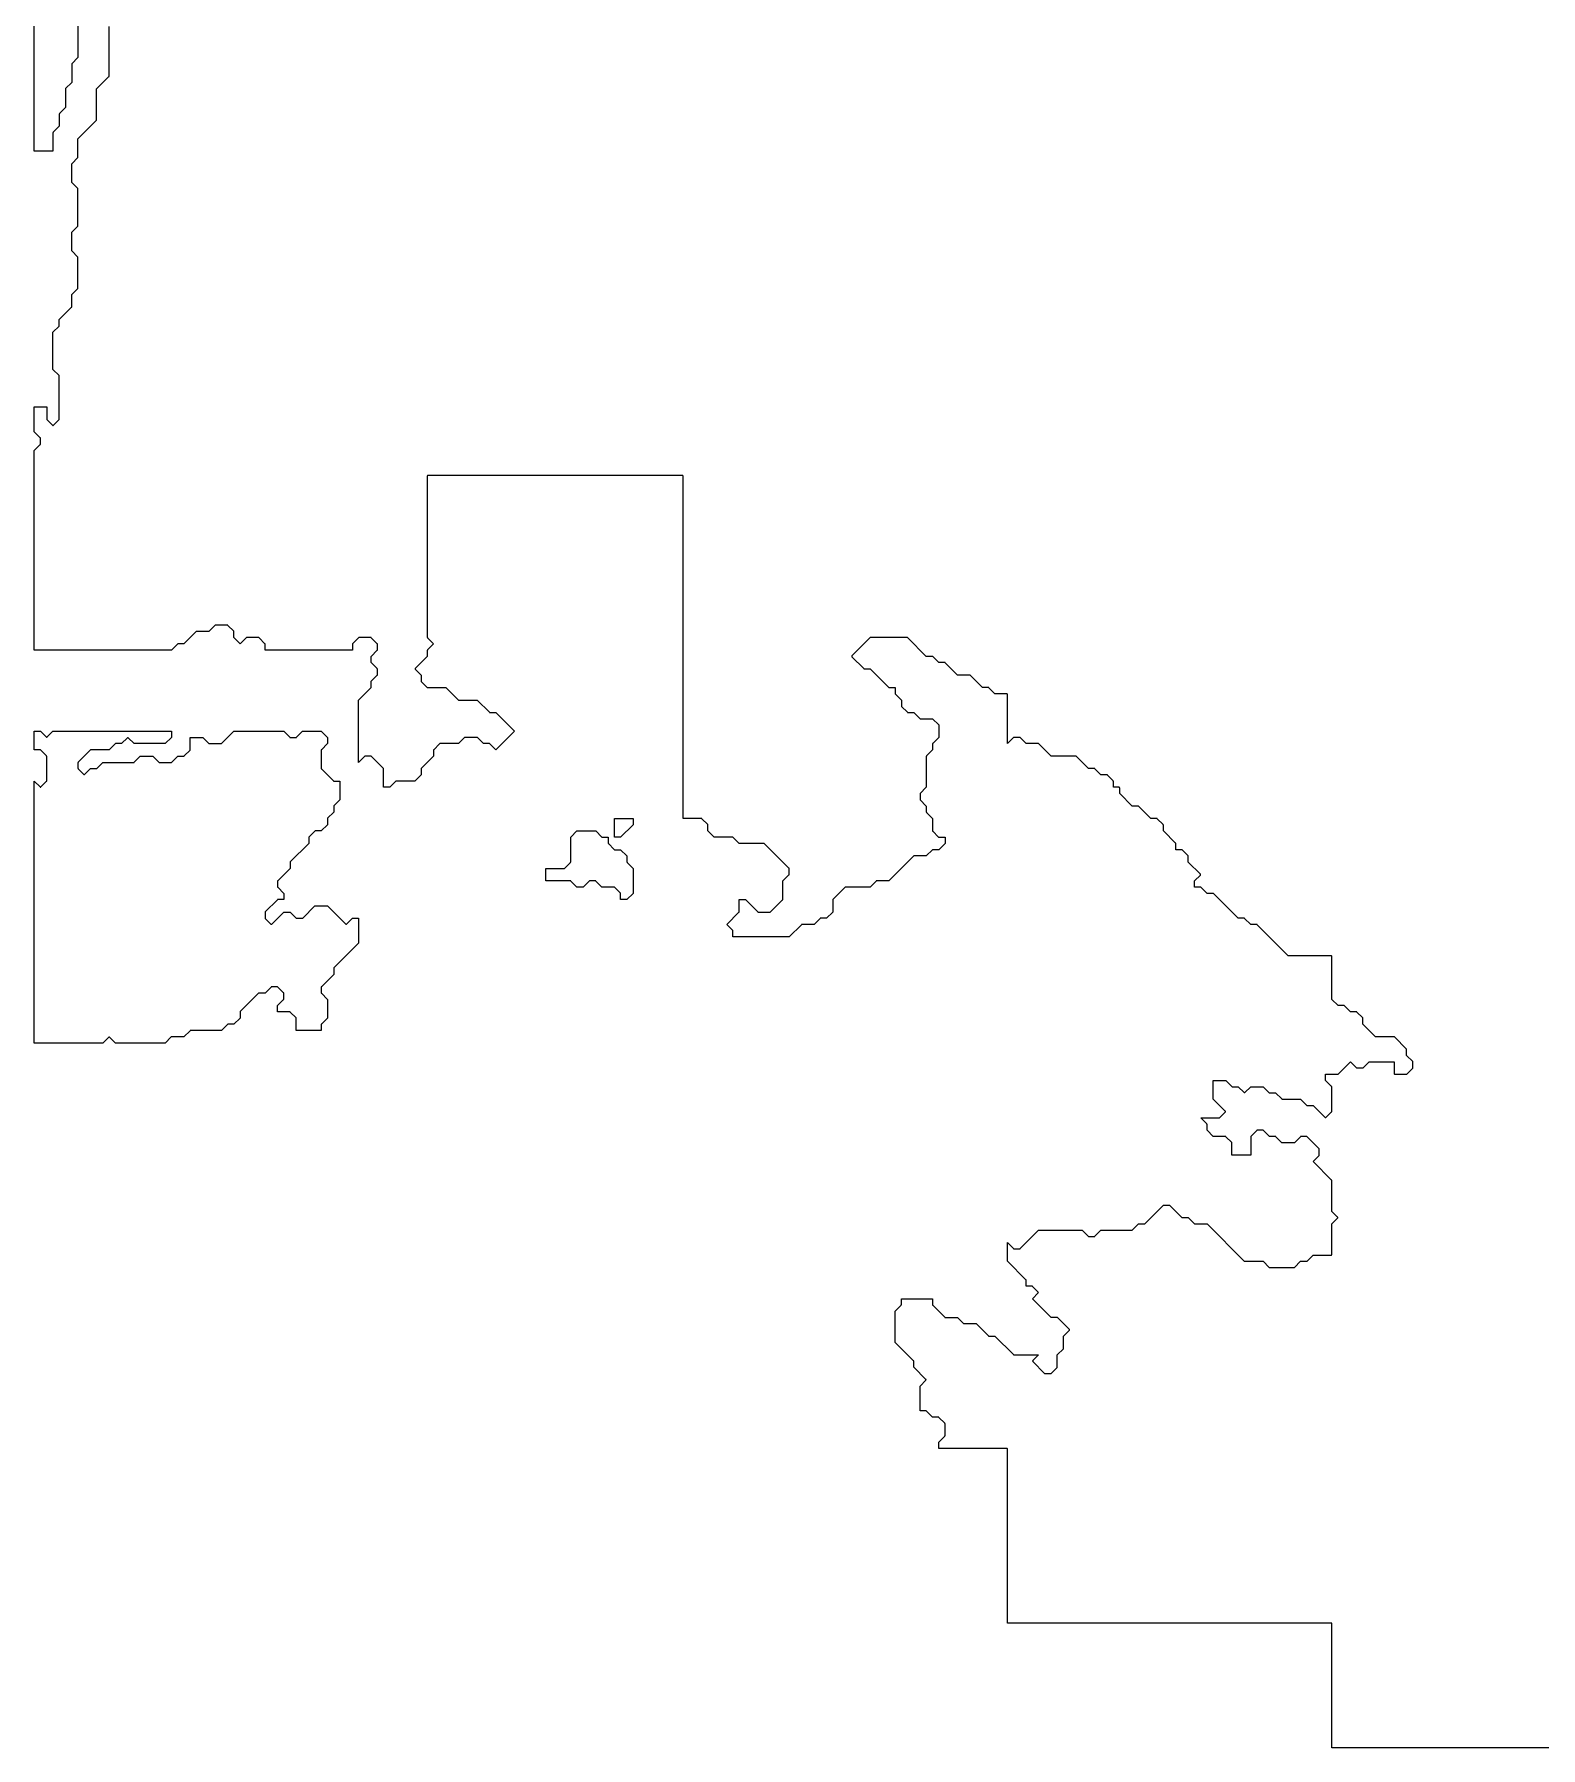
# Model space of a CAD drawing. Header units: metres. Extents: x 0 to 799, y 1 to 1100.
# Drawn here: x 0 to 241.5, y 1 to 275.8 of the extents above; entities that cross this region are included whole.
import ezdxf

# ---------------------------------------------------------------- set-up
doc = ezdxf.new("R2010")
doc.units = ezdxf.units.M
doc.layers.add('forest', color=7, linetype='Continuous')

msp = doc.modelspace()

# ---------------------------------------------------------------- linework, layer by layer
at = {"layer": 'forest', "color": 191}
for points in [[(7, 277.96), (7, 272), (7, 272), (7, 272), (6.03, 271.03), (6.02, 271.02), (6.02, 271.01), (6.01, 271.01), (6.01, 271), (6, 270.99), (6, 270.98), (6, 270.97), (6, 270.96), (6, 268), (6, 268), (6, 268), (5.03, 267.03), (5.02, 267.02), (5.02, 267.01), (5.01, 267.01), (5.01, 267), (5, 266.99), (5, 266.98), (5, 266.97), (5, 266.96), (5, 264), (5, 264), (5, 264), (4.03, 263.03), (4.02, 263.02), (4.02, 263.01), (4.01, 263.01), (4.01, 263), (4, 262.99), (4, 262.98), (4, 262.97), (4, 262.96), (4, 261), (4, 261), (4, 261), (3.03, 260.03), (3.02, 260.02), (3.02, 260.01), (3.01, 260.01), (3.01, 260), (3, 259.99), (3, 259.98), (3, 259.97), (3, 259.96), (3, 257), (3, 257), (3, 257), (0, 257), (0, 257), (0, 257), (0, 370)], [(0, 208), (0, 209), (0, 209), (0, 209), (0.97, 209.97), (0.98, 209.98), (0.98, 209.99), (0.99, 209.99), (0.99, 210), (1, 210.01), (1, 210.02), (1, 210.03), (1, 210.04), (1, 210.96), (1, 210.97), (1, 210.98), (1, 210.99), (0.99, 211), (0.99, 211.01), (0.98, 211.01), (0.98, 211.02), (0.97, 211.03), (0, 212), (0, 212), (0, 212), (0, 216), (0, 216), (0, 216), (2, 216), (2, 216), (2, 216), (2, 214.04), (2, 214.03), (2, 214.02), (2, 214.01), (2.01, 214), (2.01, 213.99), (2.02, 213.99), (2.02, 213.98), (2.03, 213.97), (2.93, 213.07), (2.94, 213.06), (2.94, 213.06), (2.95, 213.05), (2.96, 213.05), (2.97, 213.05), (2.98, 213.04), (2.99, 213.04), (3, 213.04), (3.01, 213.04), (3.02, 213.04), (3.03, 213.05), (3.04, 213.05), (3.05, 213.05), (3.06, 213.06), (3.06, 213.06), (3.07, 213.07), (3.97, 213.97), (3.98, 213.98), (3.98, 213.99), (3.99, 213.99), (3.99, 214), (4, 214.01), (4, 214.02), (4, 214.03), (4, 214.04), (4, 220.96), (4, 220.97), (4, 220.98), (4, 220.99), (3.99, 221), (3.99, 221.01), (3.98, 221.01), (3.98, 221.02), (3.97, 221.03), (3, 222), (3, 222), (3, 222), (3, 228), (3, 228), (3, 228), (3.97, 228.97), (3.98, 228.98), (3.98, 228.99), (3.99, 228.99), (3.99, 229), (4, 229.01), (4, 229.02), (4, 229.03), (4, 229.04), (4, 230), (4, 230), (4, 230), (5.97, 231.97), (5.98, 231.98), (5.98, 231.99), (5.99, 231.99), (5.99, 232), (6, 232.01), (6, 232.02), (6, 232.03), (6, 232.04), (6, 234), (6, 234), (6, 234), (6.97, 234.97), (6.98, 234.98), (6.98, 234.99), (6.99, 234.99), (6.99, 235), (7, 235.01), (7, 235.02), (7, 235.03), (7, 235.04), (7, 239.96), (7, 239.97), (7, 239.98), (7, 239.99), (6.99, 240), (6.99, 240.01), (6.98, 240.01), (6.98, 240.02), (6.97, 240.03), (6, 241), (6, 241), (6, 241), (6, 244), (6, 244), (6, 244), (6.97, 244.97), (6.98, 244.98), (6.98, 244.99), (6.99, 244.99), (6.99, 245), (7, 245.01), (7, 245.02), (7, 245.03), (7, 245.04), (7, 250.96), (7, 250.97), (7, 250.98), (7, 250.99), (6.99, 251), (6.99, 251.01), (6.98, 251.01), (6.98, 251.02), (6.97, 251.03), (6, 252), (6, 252), (6, 252), (6, 255), (6, 255), (6, 255), (6.97, 255.97), (6.98, 255.98), (6.98, 255.99), (6.99, 255.99), (6.99, 256), (7, 256.01), (7, 256.02), (7, 256.03), (7, 256.04), (7, 259), (7, 259), (7, 259), (9.97, 261.97), (9.98, 261.98), (9.98, 261.99), (9.99, 261.99), (9.99, 262), (10, 262.01), (10, 262.02), (10, 262.03), (10, 262.04), (10, 267), (10, 267), (10, 267), (11.97, 268.97), (11.98, 268.98), (11.98, 268.99), (11.99, 268.99), (11.99, 269), (12, 269.01), (12, 269.02), (12, 269.03), (12, 269.04), (12, 277)], [(271, 1), (208, 1), (208, 1), (208, 1), (208, 20.9), (208, 20.91), (208, 20.92), (208, 20.93), (207.99, 20.94), (207.99, 20.95), (207.98, 20.96), (207.98, 20.96), (207.97, 20.97), (207.96, 20.98), (207.96, 20.98), (207.95, 20.99), (207.94, 20.99), (207.93, 21), (207.92, 21), (207.91, 21), (207.9, 21), (156, 21), (156, 21), (156, 21), (156, 48.9), (156, 48.91), (156, 48.92), (156, 48.93), (155.99, 48.94), (155.99, 48.95), (155.98, 48.96), (155.98, 48.96), (155.97, 48.97), (155.96, 48.98), (155.96, 48.98), (155.95, 48.99), (155.94, 48.99), (155.93, 49), (155.92, 49), (155.91, 49), (155.9, 49), (145, 49), (145, 49), (145, 49), (145, 50), (145, 50), (145, 50), (145.97, 50.97), (145.98, 50.98), (145.98, 50.99), (145.99, 50.99), (145.99, 51), (146, 51.01), (146, 51.02), (146, 51.03), (146, 51.04), (146, 52.96), (146, 52.97), (146, 52.98), (146, 52.99), (145.99, 53), (145.99, 53.01), (145.98, 53.01), (145.98, 53.02), (145.97, 53.03), (145.03, 53.97), (145.02, 53.98), (145.01, 53.98), (145.01, 53.99), (145, 53.99), (144.99, 54), (144.98, 54), (144.97, 54), (144.96, 54), (144, 54), (144, 54), (144, 54), (143.03, 54.97), (143.02, 54.98), (143.01, 54.98), (143.01, 54.99), (143, 54.99), (142.99, 55), (142.98, 55), (142.97, 55), (142.96, 55), (142, 55), (142, 55), (142, 55), (142, 59), (142, 59), (142, 59), (142.93, 59.93), (142.94, 59.94), (142.94, 59.94), (142.95, 59.95), (142.95, 59.96), (142.95, 59.97), (142.96, 59.98), (142.96, 59.99), (142.96, 60), (142.96, 60.01), (142.96, 60.02), (142.95, 60.03), (142.95, 60.04), (142.95, 60.05), (142.94, 60.06), (142.94, 60.06), (142.93, 60.07), (141, 62), (141, 62), (141, 62), (141, 62.96), (141, 62.97), (141, 62.98), (141, 62.99), (140.99, 63), (140.99, 63.01), (140.98, 63.01), (140.98, 63.02), (140.97, 63.03), (138, 66), (138, 66), (138, 66), (138, 71), (138, 71), (138, 71), (138.97, 71.97), (138.98, 71.98), (138.98, 71.99), (138.99, 71.99), (138.99, 72), (139, 72.01), (139, 72.02), (139, 72.03), (139, 72.04), (139, 73), (139, 73), (139, 73), (144, 73), (144, 73), (144, 73), (144, 72.04), (144, 72.03), (144, 72.02), (144, 72.01), (144.01, 72), (144.01, 71.99), (144.02, 71.99), (144.02, 71.98), (144.03, 71.97), (145.97, 70.03), (145.98, 70.02), (145.99, 70.02), (145.99, 70.01), (146, 70.01), (146.01, 70), (146.02, 70), (146.03, 70), (146.04, 70), (148, 70), (148, 70), (148, 70), (148.97, 69.03), (148.98, 69.02), (148.99, 69.02), (148.99, 69.01), (149, 69.01), (149.01, 69), (149.02, 69), (149.03, 69), (149.04, 69), (151, 69), (151, 69), (151, 69), (152.97, 67.03), (152.98, 67.02), (152.99, 67.02), (152.99, 67.01), (153, 67.01), (153.01, 67), (153.02, 67), (153.03, 67), (153.04, 67), (154, 67), (154, 67), (154, 67), (156.97, 64.03), (156.98, 64.02), (156.99, 64.02), (156.99, 64.01), (157, 64.01), (157.01, 64), (157.02, 64), (157.03, 64), (157.04, 64), (161, 64), (161, 64), (161, 64), (160.07, 63.07), (160.06, 63.06), (160.06, 63.06), (160.05, 63.05), (160.05, 63.04), (160.05, 63.03), (160.04, 63.02), (160.04, 63.01), (160.04, 63), (160.04, 62.99), (160.04, 62.98), (160.05, 62.97), (160.05, 62.96), (160.05, 62.95), (160.06, 62.94), (160.06, 62.94), (160.07, 62.93), (161.97, 61.03), (161.98, 61.02), (161.99, 61.02), (161.99, 61.01), (162, 61.01), (162.01, 61), (162.02, 61), (162.03, 61), (162.04, 61), (162.96, 61), (162.97, 61), (162.98, 61), (162.99, 61), (163, 61.01), (163.01, 61.01), (163.01, 61.02), (163.02, 61.02), (163.03, 61.03), (163.97, 61.97), (163.98, 61.98), (163.98, 61.99), (163.99, 61.99), (163.99, 62), (164, 62.01), (164, 62.02), (164, 62.03), (164, 62.04), (164, 64), (164, 64), (164, 64), (164.97, 64.97), (164.98, 64.98), (164.98, 64.99), (164.99, 64.99), (164.99, 65), (165, 65.01), (165, 65.02), (165, 65.03), (165, 65.04), (165, 67), (165, 67), (165, 67), (165.93, 67.93), (165.94, 67.94), (165.94, 67.94), (165.95, 67.95), (165.95, 67.96), (165.95, 67.97), (165.96, 67.98), (165.96, 67.99), (165.96, 68), (165.96, 68.01), (165.96, 68.02), (165.95, 68.03), (165.95, 68.04), (165.95, 68.05), (165.94, 68.06), (165.94, 68.06), (165.93, 68.07), (164.03, 69.97), (164.02, 69.98), (164.01, 69.98), (164.01, 69.99), (164, 69.99), (163.99, 70), (163.98, 70), (163.97, 70), (163.96, 70), (163, 70), (163, 70), (163, 70), (160, 73), (160, 73), (160, 73), (160.93, 73.93), (160.94, 73.94), (160.94, 73.94), (160.95, 73.95), (160.95, 73.96), (160.95, 73.97), (160.96, 73.98), (160.96, 73.99), (160.96, 74), (160.96, 74.01), (160.96, 74.02), (160.95, 74.03), (160.95, 74.04), (160.95, 74.05), (160.94, 74.06), (160.94, 74.06), (160.93, 74.07), (160.03, 74.97), (160.02, 74.98), (160.01, 74.98), (160.01, 74.99), (160, 74.99), (159.99, 75), (159.98, 75), (159.97, 75), (159.96, 75), (159, 75), (159, 75), (159, 75), (159, 75.96), (159, 75.97), (159, 75.98), (159, 75.99), (158.99, 76), (158.99, 76.01), (158.98, 76.01), (158.98, 76.02), (158.97, 76.03), (156, 79), (156, 79), (156, 79), (156, 82), (156, 82), (156, 82), (156.97, 81.03), (156.98, 81.02), (156.99, 81.02), (156.99, 81.01), (157, 81.01), (157.01, 81), (157.02, 81), (157.03, 81), (157.04, 81), (157.96, 81), (157.97, 81), (157.98, 81), (157.99, 81), (158, 81.01), (158.01, 81.01), (158.01, 81.02), (158.02, 81.02), (158.03, 81.03), (161, 84), (161, 84), (161, 84), (168, 84), (168, 84), (168, 84), (168.97, 83.03), (168.98, 83.02), (168.99, 83.02), (168.99, 83.01), (169, 83.01), (169.01, 83), (169.02, 83), (169.03, 83), (169.04, 83), (169.96, 83), (169.97, 83), (169.98, 83), (169.99, 83), (170, 83.01), (170.01, 83.01), (170.01, 83.02), (170.02, 83.02), (170.03, 83.03), (171, 84), (171, 84), (171, 84), (175.96, 84), (175.97, 84), (175.98, 84), (175.99, 84), (176, 84.01), (176.01, 84.01), (176.01, 84.02), (176.02, 84.02), (176.03, 84.03), (177, 85), (177, 85), (177, 85), (177.96, 85), (177.97, 85), (177.98, 85), (177.99, 85), (178, 85.01), (178.01, 85.01), (178.01, 85.02), (178.02, 85.02), (178.03, 85.03), (181, 88), (181, 88), (181, 88), (182, 88), (182, 88), (182, 88), (183.97, 86.03), (183.98, 86.02), (183.99, 86.02), (183.99, 86.01), (184, 86.01), (184.01, 86), (184.02, 86), (184.03, 86), (184.04, 86), (185, 86), (185, 86), (185, 86), (185.97, 85.03), (185.98, 85.02), (185.99, 85.02), (185.99, 85.01), (186, 85.01), (186.01, 85), (186.02, 85), (186.03, 85), (186.04, 85), (188, 85), (188, 85), (188, 85), (193.97, 79.03), (193.98, 79.02), (193.99, 79.02), (193.99, 79.01), (194, 79.01), (194.01, 79), (194.02, 79), (194.03, 79), (194.04, 79), (197, 79), (197, 79), (197, 79), (197.97, 78.03), (197.98, 78.02), (197.99, 78.02), (197.99, 78.01), (198, 78.01), (198.01, 78), (198.02, 78), (198.03, 78), (198.04, 78), (201.96, 78), (201.97, 78), (201.98, 78), (201.99, 78), (202, 78.01), (202.01, 78.01), (202.01, 78.02), (202.02, 78.02), (202.03, 78.03), (203, 79), (203, 79), (203, 79), (203.96, 79), (203.97, 79), (203.98, 79), (203.99, 79), (204, 79.01), (204.01, 79.01), (204.01, 79.02), (204.02, 79.02), (204.03, 79.03), (205, 80), (205, 80), (205, 80), (207.9, 80), (207.91, 80), (207.92, 80), (207.93, 80), (207.94, 80.01), (207.95, 80.01), (207.96, 80.02), (207.96, 80.02), (207.97, 80.03), (207.98, 80.04), (207.98, 80.04), (207.99, 80.05), (207.99, 80.06), (208, 80.07), (208, 80.08), (208, 80.09), (208, 80.1), (208, 85), (208, 85), (208, 85), (208.93, 85.93), (208.94, 85.94), (208.94, 85.94), (208.95, 85.95), (208.95, 85.96), (208.95, 85.97), (208.96, 85.98), (208.96, 85.99), (208.96, 86), (208.96, 86.01), (208.96, 86.02), (208.95, 86.03), (208.95, 86.04), (208.95, 86.05), (208.94, 86.06), (208.94, 86.06), (208.93, 86.07), (208, 87), (208, 87), (208, 87), (208, 91.96), (208, 91.97), (208, 91.98), (208, 91.99), (207.99, 92), (207.99, 92.01), (207.98, 92.01), (207.98, 92.02), (207.97, 92.03), (205, 95), (205, 95), (205, 95), (205.97, 95.97), (205.98, 95.98), (205.98, 95.99), (205.99, 95.99), (205.99, 96), (206, 96.01), (206, 96.02), (206, 96.03), (206, 96.04), (206, 96.96), (206, 96.97), (206, 96.98), (206, 96.99), (205.99, 97), (205.99, 97.01), (205.98, 97.01), (205.98, 97.02), (205.97, 97.03), (204.03, 98.97), (204.02, 98.98), (204.01, 98.98), (204.01, 98.99), (204, 98.99), (203.99, 99), (203.98, 99), (203.97, 99), (203.96, 99), (203.04, 99), (203.03, 99), (203.02, 99), (203.01, 99), (203, 98.99), (202.99, 98.99), (202.99, 98.98), (202.98, 98.98), (202.97, 98.97), (202, 98), (202, 98), (202, 98), (200, 98), (200, 98), (200, 98), (199.03, 98.97), (199.02, 98.98), (199.01, 98.98), (199.01, 98.99), (199, 98.99), (198.99, 99), (198.98, 99), (198.97, 99), (198.96, 99), (198, 99), (198, 99), (198, 99), (197.03, 99.97), (197.02, 99.98), (197.01, 99.98), (197.01, 99.99), (197, 99.99), (196.99, 100), (196.98, 100), (196.97, 100), (196.96, 100), (196.04, 100), (196.03, 100), (196.02, 100), (196.01, 100), (196, 99.99), (195.99, 99.99), (195.99, 99.98), (195.98, 99.98), (195.97, 99.97), (195.03, 99.03), (195.02, 99.02), (195.02, 99.01), (195.01, 99.01), (195.01, 99), (195, 98.99), (195, 98.98), (195, 98.97), (195, 98.96), (195, 96), (195, 96), (195, 96), (192, 96), (192, 96), (192, 96), (192, 97.96), (192, 97.97), (192, 97.98), (192, 97.99), (191.99, 98), (191.99, 98.01), (191.98, 98.01), (191.98, 98.02), (191.97, 98.03), (191.03, 98.97), (191.02, 98.98), (191.01, 98.98), (191.01, 98.99), (191, 98.99), (190.99, 99), (190.98, 99), (190.97, 99), (190.96, 99), (189, 99), (189, 99), (189, 99), (188, 100), (188, 100), (188, 100), (188, 100.96), (188, 100.97), (188, 100.98), (188, 100.99), (187.99, 101), (187.99, 101.01), (187.98, 101.01), (187.98, 101.02), (187.97, 101.03), (187, 102), (187, 102), (187, 102), (189.96, 102), (189.97, 102), (189.98, 102), (189.99, 102), (190, 102.01), (190.01, 102.01), (190.01, 102.02), (190.02, 102.02), (190.03, 102.03), (190.93, 102.93), (190.94, 102.94), (190.94, 102.94), (190.95, 102.95), (190.95, 102.96), (190.95, 102.97), (190.96, 102.98), (190.96, 102.99), (190.96, 103), (190.96, 103.01), (190.96, 103.02), (190.95, 103.03), (190.95, 103.04), (190.95, 103.05), (190.94, 103.06), (190.94, 103.06), (190.93, 103.07), (189, 105), (189, 105), (189, 105), (189, 108), (189, 108), (189, 108), (191, 108), (191, 108), (191, 108), (191.97, 107.03), (191.98, 107.02), (191.99, 107.02), (191.99, 107.01), (192, 107.01), (192.01, 107), (192.02, 107), (192.03, 107), (192.04, 107), (193, 107), (193, 107), (193, 107), (193.93, 106.07), (193.94, 106.06), (193.94, 106.06), (193.95, 106.05), (193.96, 106.05), (193.97, 106.05), (193.98, 106.04), (193.99, 106.04), (194, 106.04), (194.01, 106.04), (194.02, 106.04), (194.03, 106.05), (194.04, 106.05), (194.05, 106.05), (194.06, 106.06), (194.06, 106.06), (194.07, 106.07), (195, 107), (195, 107), (195, 107), (197, 107), (197, 107), (197, 107), (197.97, 106.03), (197.98, 106.02), (197.99, 106.02), (197.99, 106.01), (198, 106.01), (198.01, 106), (198.02, 106), (198.03, 106), (198.04, 106), (199, 106), (199, 106), (199, 106), (199.97, 105.03), (199.98, 105.02), (199.99, 105.02), (199.99, 105.01), (200, 105.01), (200.01, 105), (200.02, 105), (200.03, 105), (200.04, 105), (203, 105), (203, 105), (203, 105), (203.97, 104.03), (203.98, 104.02), (203.99, 104.02), (203.99, 104.01), (204, 104.01), (204.01, 104), (204.02, 104), (204.03, 104), (204.04, 104), (205, 104), (205, 104), (205, 104), (206.93, 102.07), (206.94, 102.06), (206.94, 102.06), (206.95, 102.05), (206.96, 102.05), (206.97, 102.05), (206.98, 102.04), (206.99, 102.04), (207, 102.04), (207.01, 102.04), (207.02, 102.04), (207.03, 102.05), (207.04, 102.05), (207.05, 102.05), (207.06, 102.06), (207.06, 102.06), (207.07, 102.07), (207.97, 102.97), (207.98, 102.98), (207.98, 102.99), (207.99, 102.99), (207.99, 103), (208, 103.01), (208, 103.02), (208, 103.03), (208, 103.04), (208, 106.96), (208, 106.97), (208, 106.98), (208, 106.99), (207.99, 107), (207.99, 107.01), (207.98, 107.01), (207.98, 107.02), (207.97, 107.03), (207, 108), (207, 108), (207, 108), (207, 109), (207, 109), (207, 109), (208.96, 109), (208.97, 109), (208.98, 109), (208.99, 109), (209, 109.01), (209.01, 109.01), (209.01, 109.02), (209.02, 109.02), (209.03, 109.03), (211, 111), (211, 111), (211, 111), (211.97, 110.03), (211.98, 110.02), (211.99, 110.02), (211.99, 110.01), (212, 110.01), (212.01, 110), (212.02, 110), (212.03, 110), (212.04, 110), (212.96, 110), (212.97, 110), (212.98, 110), (212.99, 110), (213, 110.01), (213.01, 110.01), (213.01, 110.02), (213.02, 110.02), (213.03, 110.03), (214, 111), (214, 111), (214, 111), (218, 111), (218, 111), (218, 111), (218, 109.1), (218, 109.09), (218, 109.08), (218, 109.07), (218.01, 109.06), (218.01, 109.05), (218.02, 109.04), (218.02, 109.04), (218.03, 109.03), (218.04, 109.02), (218.04, 109.02), (218.05, 109.01), (218.06, 109.01), (218.07, 109), (218.08, 109), (218.09, 109), (218.1, 109), (219.96, 109), (219.97, 109), (219.98, 109), (219.99, 109), (220, 109.01), (220.01, 109.01), (220.01, 109.02), (220.02, 109.02), (220.03, 109.03), (220.97, 109.97), (220.98, 109.98), (220.98, 109.99), (220.99, 109.99), (220.99, 110), (221, 110.01), (221, 110.02), (221, 110.03), (221, 110.04), (221, 110.96), (221, 110.97), (221, 110.98), (221, 110.99), (220.99, 111), (220.99, 111.01), (220.98, 111.01), (220.98, 111.02), (220.97, 111.03), (220, 112), (220, 112), (220, 112), (220, 112.96), (220, 112.97), (220, 112.98), (220, 112.99), (219.99, 113), (219.99, 113.01), (219.98, 113.01), (219.98, 113.02), (219.97, 113.03), (218.03, 114.97), (218.02, 114.98), (218.01, 114.98), (218.01, 114.99), (218, 114.99), (217.99, 115), (217.98, 115), (217.97, 115), (217.96, 115), (215, 115), (215, 115), (215, 115), (213, 117), (213, 117), (213, 117), (213, 117.96), (213, 117.97), (213, 117.98), (213, 117.99), (212.99, 118), (212.99, 118.01), (212.98, 118.01), (212.98, 118.02), (212.97, 118.03), (212.03, 118.97), (212.02, 118.98), (212.01, 118.98), (212.01, 118.99), (212, 118.99), (211.99, 119), (211.98, 119), (211.97, 119), (211.96, 119), (211, 119), (211, 119), (211, 119), (210.03, 119.97), (210.02, 119.98), (210.01, 119.98), (210.01, 119.99), (210, 119.99), (209.99, 120), (209.98, 120), (209.97, 120), (209.96, 120), (209, 120), (209, 120), (209, 120), (208, 121), (208, 121), (208, 121), (208, 127.9), (208, 127.91), (208, 127.92), (208, 127.93), (207.99, 127.94), (207.99, 127.95), (207.98, 127.96), (207.98, 127.96), (207.97, 127.97), (207.96, 127.98), (207.96, 127.98), (207.95, 127.99), (207.94, 127.99), (207.93, 128), (207.92, 128), (207.91, 128), (207.9, 128), (201, 128), (201, 128), (201, 128), (196.03, 132.97), (196.02, 132.98), (196.01, 132.98), (196.01, 132.99), (196, 132.99), (195.99, 133), (195.98, 133), (195.97, 133), (195.96, 133), (195, 133), (195, 133), (195, 133), (194.03, 133.97), (194.02, 133.98), (194.01, 133.98), (194.01, 133.99), (194, 133.99), (193.99, 134), (193.98, 134), (193.97, 134), (193.96, 134), (193, 134), (193, 134), (193, 134), (189.03, 137.97), (189.02, 137.98), (189.01, 137.98), (189.01, 137.99), (189, 137.99), (188.99, 138), (188.98, 138), (188.97, 138), (188.96, 138), (188, 138), (188, 138), (188, 138), (187.03, 138.97), (187.02, 138.98), (187.01, 138.98), (187.01, 138.99), (187, 138.99), (186.99, 139), (186.98, 139), (186.97, 139), (186.96, 139), (186, 139), (186, 139), (186, 139), (186, 140), (186, 140), (186, 140), (186.93, 140.93), (186.94, 140.94), (186.94, 140.94), (186.95, 140.95), (186.95, 140.96), (186.95, 140.97), (186.96, 140.98), (186.96, 140.99), (186.96, 141), (186.96, 141.01), (186.96, 141.02), (186.95, 141.03), (186.95, 141.04), (186.95, 141.05), (186.94, 141.06), (186.94, 141.06), (186.93, 141.07), (185, 143), (185, 143), (185, 143), (185, 143.96), (185, 143.97), (185, 143.98), (185, 143.99), (184.99, 144), (184.99, 144.01), (184.98, 144.01), (184.98, 144.02), (184.97, 144.03), (184.03, 144.97), (184.02, 144.98), (184.01, 144.98), (184.01, 144.99), (184, 144.99), (183.99, 145), (183.98, 145), (183.97, 145), (183.96, 145), (183, 145), (183, 145), (183, 145), (183, 145.96), (183, 145.97), (183, 145.98), (183, 145.99), (182.99, 146), (182.99, 146.01), (182.98, 146.01), (182.98, 146.02), (182.97, 146.03), (181, 148), (181, 148), (181, 148), (181, 148.96), (181, 148.97), (181, 148.98), (181, 148.99), (180.99, 149), (180.99, 149.01), (180.98, 149.01), (180.98, 149.02), (180.97, 149.03), (180.03, 149.97), (180.02, 149.98), (180.01, 149.98), (180.01, 149.99), (180, 149.99), (179.99, 150), (179.98, 150), (179.97, 150), (179.96, 150), (179, 150), (179, 150), (179, 150), (177.03, 151.97), (177.02, 151.98), (177.01, 151.98), (177.01, 151.99), (177, 151.99), (176.99, 152), (176.98, 152), (176.97, 152), (176.96, 152), (176, 152), (176, 152), (176, 152), (174, 154), (174, 154), (174, 154), (174, 154.9), (174, 154.91), (174, 154.92), (174, 154.93), (173.99, 154.94), (173.99, 154.95), (173.98, 154.96), (173.98, 154.96), (173.97, 154.97), (173.96, 154.98), (173.96, 154.98), (173.95, 154.99), (173.94, 154.99), (173.93, 155), (173.92, 155), (173.91, 155), (173.9, 155), (173, 155), (173, 155), (173, 155), (173, 155.96), (173, 155.97), (173, 155.98), (173, 155.99), (172.99, 156), (172.99, 156.01), (172.98, 156.01), (172.98, 156.02), (172.97, 156.03), (172.03, 156.97), (172.02, 156.98), (172.01, 156.98), (172.01, 156.99), (172, 156.99), (171.99, 157), (171.98, 157), (171.97, 157), (171.96, 157), (171, 157), (171, 157), (171, 157), (170.03, 157.97), (170.02, 157.98), (170.01, 157.98), (170.01, 157.99), (170, 157.99), (169.99, 158), (169.98, 158), (169.97, 158), (169.96, 158), (169, 158), (169, 158), (169, 158), (167.03, 159.97), (167.02, 159.98), (167.01, 159.98), (167.01, 159.99), (167, 159.99), (166.99, 160), (166.98, 160), (166.97, 160), (166.96, 160), (163, 160), (163, 160), (163, 160), (161.03, 161.97), (161.02, 161.98), (161.01, 161.98), (161.01, 161.99), (161, 161.99), (160.99, 162), (160.98, 162), (160.97, 162), (160.96, 162), (159, 162), (159, 162), (159, 162), (158.03, 162.97), (158.02, 162.98), (158.01, 162.98), (158.01, 162.99), (158, 162.99), (157.99, 163), (157.98, 163), (157.97, 163), (157.96, 163), (157.04, 163), (157.03, 163), (157.02, 163), (157.01, 163), (157, 162.99), (156.99, 162.99), (156.99, 162.98), (156.98, 162.98), (156.97, 162.97), (156, 162), (156, 162), (156, 162), (156, 169.9), (156, 169.91), (156, 169.92), (156, 169.93), (155.99, 169.94), (155.99, 169.95), (155.98, 169.96), (155.98, 169.96), (155.97, 169.97), (155.96, 169.98), (155.96, 169.98), (155.95, 169.99), (155.94, 169.99), (155.93, 170), (155.92, 170), (155.91, 170), (155.9, 170), (154, 170), (154, 170), (154, 170), (153.03, 170.97), (153.02, 170.98), (153.01, 170.98), (153.01, 170.99), (153, 170.99), (152.99, 171), (152.98, 171), (152.97, 171), (152.96, 171), (152, 171), (152, 171), (152, 171), (150.03, 172.97), (150.02, 172.98), (150.01, 172.98), (150.01, 172.99), (150, 172.99), (149.99, 173), (149.98, 173), (149.97, 173), (149.96, 173), (148, 173), (148, 173), (148, 173), (146.03, 174.97), (146.02, 174.98), (146.01, 174.98), (146.01, 174.99), (146, 174.99), (145.99, 175), (145.98, 175), (145.97, 175), (145.96, 175), (145, 175), (145, 175), (145, 175), (144.03, 175.97), (144.02, 175.98), (144.01, 175.98), (144.01, 175.99), (144, 175.99), (143.99, 176), (143.98, 176), (143.97, 176), (143.96, 176), (143, 176), (143, 176), (143, 176), (140.03, 178.97), (140.02, 178.98), (140.01, 178.98), (140.01, 178.99), (140, 178.99), (139.99, 179), (139.98, 179), (139.97, 179), (139.96, 179), (134.04, 179), (134.03, 179), (134.02, 179), (134.01, 179), (134, 178.99), (133.99, 178.99), (133.99, 178.98), (133.98, 178.98), (133.97, 178.97), (131.07, 176.07), (131.06, 176.06), (131.06, 176.06), (131.05, 176.05), (131.05, 176.04), (131.05, 176.03), (131.04, 176.02), (131.04, 176.01), (131.04, 176), (131.04, 175.99), (131.04, 175.98), (131.05, 175.97), (131.05, 175.96), (131.05, 175.95), (131.06, 175.94), (131.06, 175.94), (131.07, 175.93), (132.97, 174.03), (132.98, 174.02), (132.99, 174.02), (132.99, 174.01), (133, 174.01), (133.01, 174), (133.02, 174), (133.03, 174), (133.04, 174), (134, 174), (134, 174), (134, 174), (136.97, 171.03), (136.98, 171.02), (136.99, 171.02), (136.99, 171.01), (137, 171.01), (137.01, 171), (137.02, 171), (137.03, 171), (137.04, 171), (138, 171), (138, 171), (138, 171), (138, 170.04), (138, 170.03), (138, 170.02), (138, 170.01), (138.01, 170), (138.01, 169.99), (138.02, 169.99), (138.02, 169.98), (138.03, 169.97), (139, 169), (139, 169), (139, 169), (139, 168.04), (139, 168.03), (139, 168.02), (139, 168.01), (139.01, 168), (139.01, 167.99), (139.02, 167.99), (139.02, 167.98), (139.03, 167.97), (139.97, 167.03), (139.98, 167.02), (139.99, 167.02), (139.99, 167.01), (140, 167.01), (140.01, 167), (140.02, 167), (140.03, 167), (140.04, 167), (141, 167), (141, 167), (141, 167), (141.97, 166.03), (141.98, 166.02), (141.99, 166.02), (141.99, 166.01), (142, 166.01), (142.01, 166), (142.02, 166), (142.03, 166), (142.04, 166), (144, 166), (144, 166), (144, 166), (145, 165), (145, 165), (145, 165), (145, 163), (145, 163), (145, 163), (144.03, 162.03), (144.02, 162.02), (144.02, 162.01), (144.01, 162.01), (144.01, 162), (144, 161.99), (144, 161.98), (144, 161.97), (144, 161.96), (144, 161), (144, 161), (144, 161), (143.03, 160.03), (143.02, 160.02), (143.02, 160.01), (143.01, 160.01), (143.01, 160), (143, 159.99), (143, 159.98), (143, 159.97), (143, 159.96), (143, 155), (143, 155), (143, 155), (142.03, 154.03), (142.02, 154.02), (142.02, 154.01), (142.01, 154.01), (142.01, 154), (142, 153.99), (142, 153.98), (142, 153.97), (142, 153.96), (142, 153.04), (142, 153.03), (142, 153.02), (142, 153.01), (142.01, 153), (142.01, 152.99), (142.02, 152.99), (142.02, 152.98), (142.03, 152.97), (143, 152), (143, 152), (143, 152), (143, 151.04), (143, 151.03), (143, 151.02), (143, 151.01), (143.01, 151), (143.01, 150.99), (143.02, 150.99), (143.02, 150.98), (143.03, 150.97), (144, 150), (144, 150), (144, 150), (144, 148.04), (144, 148.03), (144, 148.02), (144, 148.01), (144.01, 148), (144.01, 147.99), (144.02, 147.99), (144.02, 147.98), (144.03, 147.97), (144.97, 147.03), (144.98, 147.02), (144.99, 147.02), (144.99, 147.01), (145, 147.01), (145.01, 147), (145.02, 147), (145.03, 147), (145.04, 147), (146, 147), (146, 147), (146, 147), (146, 146), (146, 146), (146, 146), (145, 145), (145, 145), (145, 145), (144.04, 145), (144.03, 145), (144.02, 145), (144.01, 145), (144, 144.99), (143.99, 144.99), (143.99, 144.98), (143.98, 144.98), (143.97, 144.97), (143, 144), (143, 144), (143, 144), (141.04, 144), (141.03, 144), (141.02, 144), (141.01, 144), (141, 143.99), (140.99, 143.99), (140.99, 143.98), (140.98, 143.98), (140.97, 143.97), (137, 140), (137, 140), (137, 140), (135.04, 140), (135.03, 140), (135.02, 140), (135.01, 140), (135, 139.99), (134.99, 139.99), (134.99, 139.98), (134.98, 139.98), (134.97, 139.97), (134, 139), (134, 139), (134, 139), (130.04, 139), (130.03, 139), (130.02, 139), (130.01, 139), (130, 138.99), (129.99, 138.99), (129.99, 138.98), (129.98, 138.98), (129.97, 138.97), (128.03, 137.03), (128.02, 137.02), (128.02, 137.01), (128.01, 137.01), (128.01, 137), (128, 136.99), (128, 136.98), (128, 136.97), (128, 136.96), (128, 135), (128, 135), (128, 135), (127, 134), (127, 134), (127, 134), (126.04, 134), (126.03, 134), (126.02, 134), (126.01, 134), (126, 133.99), (125.99, 133.99), (125.99, 133.98), (125.98, 133.98), (125.97, 133.97), (125, 133), (125, 133), (125, 133), (123.04, 133), (123.03, 133), (123.02, 133), (123.01, 133), (123, 132.99), (122.99, 132.99), (122.99, 132.98), (122.98, 132.98), (122.97, 132.97), (121, 131), (121, 131), (121, 131), (112, 131), (112, 131), (112, 131), (112, 131.96), (112, 131.97), (112, 131.98), (112, 131.99), (111.99, 132), (111.99, 132.01), (111.98, 132.01), (111.98, 132.02), (111.97, 132.03), (111, 133), (111, 133), (111, 133), (112.97, 134.97), (112.98, 134.98), (112.98, 134.99), (112.99, 134.99), (112.99, 135), (113, 135.01), (113, 135.02), (113, 135.03), (113, 135.04), (113, 137), (113, 137), (113, 137), (114, 137), (114, 137), (114, 137), (115.97, 135.03), (115.98, 135.02), (115.99, 135.02), (115.99, 135.01), (116, 135.01), (116.01, 135), (116.02, 135), (116.03, 135), (116.04, 135), (117.96, 135), (117.97, 135), (117.98, 135), (117.99, 135), (118, 135.01), (118.01, 135.01), (118.01, 135.02), (118.02, 135.02), (118.03, 135.03), (119.97, 136.97), (119.98, 136.98), (119.98, 136.99), (119.99, 136.99), (119.99, 137), (120, 137.01), (120, 137.02), (120, 137.03), (120, 137.04), (120, 140), (120, 140), (120, 140), (120.97, 140.97), (120.98, 140.98), (120.98, 140.99), (120.99, 140.99), (120.99, 141), (121, 141.01), (121, 141.02), (121, 141.03), (121, 141.04), (121, 141.96), (121, 141.97), (121, 141.98), (121, 141.99), (120.99, 142), (120.99, 142.01), (120.98, 142.01), (120.98, 142.02), (120.97, 142.03), (117.03, 145.97), (117.02, 145.98), (117.01, 145.98), (117.01, 145.99), (117, 145.99), (116.99, 146), (116.98, 146), (116.97, 146), (116.96, 146), (113, 146), (113, 146), (113, 146), (112.03, 146.97), (112.02, 146.98), (112.01, 146.98), (112.01, 146.99), (112, 146.99), (111.99, 147), (111.98, 147), (111.97, 147), (111.96, 147), (109, 147), (109, 147), (109, 147), (108, 148), (108, 148), (108, 148), (108, 148.96), (108, 148.97), (108, 148.98), (108, 148.99), (107.99, 149), (107.99, 149.01), (107.98, 149.01), (107.98, 149.02), (107.97, 149.03), (107.03, 149.97), (107.02, 149.98), (107.01, 149.98), (107.01, 149.99), (107, 149.99), (106.99, 150), (106.98, 150), (106.97, 150), (106.96, 150), (104, 150), (104, 150), (104, 150), (104, 204.9), (104, 204.91), (104, 204.92), (104, 204.93), (103.99, 204.94), (103.99, 204.95), (103.98, 204.96), (103.98, 204.96), (103.97, 204.97), (103.96, 204.98), (103.96, 204.98), (103.95, 204.99), (103.94, 204.99), (103.93, 205), (103.92, 205), (103.91, 205), (103.9, 205), (63.1, 205), (63.09, 205), (63.08, 205), (63.07, 205), (63.06, 204.99), (63.05, 204.99), (63.04, 204.98), (63.04, 204.98), (63.03, 204.97), (63.02, 204.96), (63.02, 204.96), (63.01, 204.95), (63.01, 204.94), (63, 204.93), (63, 204.92), (63, 204.91), (63, 204.9), (63, 179.04), (63, 179.03), (63, 179.02), (63, 179.01), (63.01, 179), (63.01, 178.99), (63.02, 178.99), (63.02, 178.98), (63.03, 178.97), (64, 178), (64, 178), (64, 178), (63.03, 177.03), (63.02, 177.02), (63.02, 177.01), (63.01, 177.01), (63.01, 177), (63, 176.99), (63, 176.98), (63, 176.97), (63, 176.96), (63, 176), (63, 176), (63, 176), (61.07, 174.07), (61.06, 174.06), (61.06, 174.06), (61.05, 174.05), (61.05, 174.04), (61.05, 174.03), (61.04, 174.02), (61.04, 174.01), (61.04, 174), (61.04, 173.99), (61.04, 173.98), (61.05, 173.97), (61.05, 173.96), (61.05, 173.95), (61.06, 173.94), (61.06, 173.94), (61.07, 173.93), (62, 173), (62, 173), (62, 173), (62, 172.04), (62, 172.03), (62, 172.02), (62, 172.01), (62.01, 172), (62.01, 171.99), (62.02, 171.99), (62.02, 171.98), (62.03, 171.97), (62.97, 171.03), (62.98, 171.02), (62.99, 171.02), (62.99, 171.01), (63, 171.01), (63.01, 171), (63.02, 171), (63.03, 171), (63.04, 171), (66, 171), (66, 171), (66, 171), (67.97, 169.03), (67.98, 169.02), (67.99, 169.02), (67.99, 169.01), (68, 169.01), (68.01, 169), (68.02, 169), (68.03, 169), (68.04, 169), (71, 169), (71, 169), (71, 169), (72.97, 167.03), (72.98, 167.02), (72.99, 167.02), (72.99, 167.01), (73, 167.01), (73.01, 167), (73.02, 167), (73.03, 167), (73.04, 167), (74, 167), (74, 167), (74, 167), (77, 164), (77, 164), (77, 164), (74, 161), (74, 161), (74, 161), (73.03, 161.97), (73.02, 161.98), (73.01, 161.98), (73.01, 161.99), (73, 161.99), (72.99, 162), (72.98, 162), (72.97, 162), (72.96, 162), (72, 162), (72, 162), (72, 162), (71.03, 162.97), (71.02, 162.98), (71.01, 162.98), (71.01, 162.99), (71, 162.99), (70.99, 163), (70.98, 163), (70.97, 163), (70.96, 163), (69.04, 163), (69.03, 163), (69.02, 163), (69.01, 163), (69, 162.99), (68.99, 162.99), (68.99, 162.98), (68.98, 162.98), (68.97, 162.97), (68, 162), (68, 162), (68, 162), (65.04, 162), (65.03, 162), (65.02, 162), (65.01, 162), (65, 161.99), (64.99, 161.99), (64.99, 161.98), (64.98, 161.98), (64.97, 161.97), (64.03, 161.03), (64.02, 161.02), (64.02, 161.01), (64.01, 161.01), (64.01, 161), (64, 160.99), (64, 160.98), (64, 160.97), (64, 160.96), (64, 160), (64, 160), (64, 160), (62.03, 158.03), (62.02, 158.02), (62.02, 158.01), (62.01, 158.01), (62.01, 158), (62, 157.99), (62, 157.98), (62, 157.97), (62, 157.96), (62, 157), (62, 157), (62, 157), (61, 156), (61, 156), (61, 156), (58.04, 156), (58.03, 156), (58.02, 156), (58.01, 156), (58, 155.99), (57.99, 155.99), (57.99, 155.98), (57.98, 155.98), (57.97, 155.97), (57, 155), (57, 155), (57, 155), (56, 155), (56, 155), (56, 155), (56, 157.96), (56, 157.97), (56, 157.98), (56, 157.99), (55.99, 158), (55.99, 158.01), (55.98, 158.01), (55.98, 158.02), (55.97, 158.03), (54.03, 159.97), (54.02, 159.98), (54.01, 159.98), (54.01, 159.99), (54, 159.99), (53.99, 160), (53.98, 160), (53.97, 160), (53.96, 160), (53.04, 160), (53.03, 160), (53.02, 160), (53.01, 160), (53, 159.99), (52.99, 159.99), (52.99, 159.98), (52.98, 159.98), (52.97, 159.97), (52, 159), (52, 159), (52, 159), (52, 169), (52, 169), (52, 169), (53.97, 170.97), (53.98, 170.98), (53.98, 170.99), (53.99, 170.99), (53.99, 171), (54, 171.01), (54, 171.02), (54, 171.03), (54, 171.04), (54, 172), (54, 172), (54, 172), (54.97, 172.97), (54.98, 172.98), (54.98, 172.99), (54.99, 172.99), (54.99, 173), (55, 173.01), (55, 173.02), (55, 173.03), (55, 173.04), (55, 173.96), (55, 173.97), (55, 173.98), (55, 173.99), (54.99, 174), (54.99, 174.01), (54.98, 174.01), (54.98, 174.02), (54.97, 174.03), (54, 175), (54, 175), (54, 175), (54, 176), (54, 176), (54, 176), (54.97, 176.97), (54.98, 176.98), (54.98, 176.99), (54.99, 176.99), (54.99, 177), (55, 177.01), (55, 177.02), (55, 177.03), (55, 177.04), (55, 177.96), (55, 177.97), (55, 177.98), (55, 177.99), (54.99, 178), (54.99, 178.01), (54.98, 178.01), (54.98, 178.02), (54.97, 178.03), (54.03, 178.97), (54.02, 178.98), (54.01, 178.98), (54.01, 178.99), (54, 178.99), (53.99, 179), (53.98, 179), (53.97, 179), (53.96, 179), (52.04, 179), (52.03, 179), (52.02, 179), (52.01, 179), (52, 178.99), (51.99, 178.99), (51.99, 178.98), (51.98, 178.98), (51.97, 178.97), (51.03, 178.03), (51.02, 178.02), (51.02, 178.01), (51.01, 178.01), (51.01, 178), (51, 177.99), (51, 177.98), (51, 177.97), (51, 177.96), (51, 177), (51, 177), (51, 177), (37, 177), (37, 177), (37, 177), (37, 177.96), (37, 177.97), (37, 177.98), (37, 177.99), (36.99, 178), (36.99, 178.01), (36.98, 178.01), (36.98, 178.02), (36.97, 178.03), (36.03, 178.97), (36.02, 178.98), (36.01, 178.98), (36.01, 178.99), (36, 178.99), (35.99, 179), (35.98, 179), (35.97, 179), (35.96, 179), (34.04, 179), (34.03, 179), (34.02, 179), (34.01, 179), (34, 178.99), (33.99, 178.99), (33.99, 178.98), (33.98, 178.98), (33.97, 178.97), (33, 178), (33, 178), (33, 178), (32, 179), (32, 179), (32, 179), (32, 179.96), (32, 179.97), (32, 179.98), (32, 179.99), (31.99, 180), (31.99, 180.01), (31.98, 180.01), (31.98, 180.02), (31.97, 180.03), (31.03, 180.97), (31.02, 180.98), (31.01, 180.98), (31.01, 180.99), (31, 180.99), (30.99, 181), (30.98, 181), (30.97, 181), (30.96, 181), (29.04, 181), (29.03, 181), (29.02, 181), (29.01, 181), (29, 180.99), (28.99, 180.99), (28.99, 180.98), (28.98, 180.98), (28.97, 180.97), (28, 180), (28, 180), (28, 180), (26.04, 180), (26.03, 180), (26.02, 180), (26.01, 180), (26, 179.99), (25.99, 179.99), (25.99, 179.98), (25.98, 179.98), (25.97, 179.97), (24, 178), (24, 178), (24, 178), (23.04, 178), (23.03, 178), (23.02, 178), (23.01, 178), (23, 177.99), (22.99, 177.99), (22.99, 177.98), (22.98, 177.98), (22.97, 177.97), (22, 177), (22, 177), (22, 177), (0, 177), (0, 177), (0, 177), (0, 205), (0, 208)], [(0, 156), (0, 156), (0.93, 155.07), (0.94, 155.06), (0.94, 155.06), (0.95, 155.05), (0.96, 155.05), (0.97, 155.05), (0.98, 155.04), (0.99, 155.04), (1, 155.04), (1.01, 155.04), (1.02, 155.04), (1.03, 155.05), (1.04, 155.05), (1.05, 155.05), (1.06, 155.06), (1.06, 155.06), (1.07, 155.07), (1.97, 155.97), (1.98, 155.98), (1.98, 155.99), (1.99, 155.99), (1.99, 156), (2, 156.01), (2, 156.02), (2, 156.03), (2, 156.04), (2, 159.96), (2, 159.97), (2, 159.98), (2, 159.99), (1.99, 160), (1.99, 160.01), (1.98, 160.01), (1.98, 160.02), (1.97, 160.03), (1.03, 160.97), (1.02, 160.98), (1.01, 160.98), (1.01, 160.99), (1, 160.99), (0.99, 161), (0.98, 161), (0.97, 161), (0.96, 161), (0, 161), (0, 161), (0, 161), (0, 164), (0, 164), (0, 164), (1, 164), (1, 164), (1, 164), (1.93, 163.07), (1.94, 163.06), (1.94, 163.06), (1.95, 163.05), (1.96, 163.05), (1.97, 163.05), (1.98, 163.04), (1.99, 163.04), (2, 163.04), (2.01, 163.04), (2.02, 163.04), (2.03, 163.05), (2.04, 163.05), (2.05, 163.05), (2.06, 163.06), (2.06, 163.06), (2.07, 163.07), (3, 164), (3, 164), (3, 164), (22, 164), (22, 164), (22, 164), (22, 163), (22, 163), (22, 163), (21, 162), (21, 162), (21, 162), (16, 162), (16, 162), (16, 162), (15.07, 162.93), (15.06, 162.94), (15.06, 162.94), (15.05, 162.95), (15.04, 162.95), (15.03, 162.95), (15.02, 162.96), (15.01, 162.96), (15, 162.96), (14.99, 162.96), (14.98, 162.96), (14.97, 162.95), (14.96, 162.95), (14.95, 162.95), (14.94, 162.94), (14.94, 162.94), (14.93, 162.93), (14, 162), (14, 162), (14, 162), (13.04, 162), (13.03, 162), (13.02, 162), (13.01, 162), (13, 161.99), (12.99, 161.99), (12.99, 161.98), (12.98, 161.98), (12.97, 161.97), (12, 161), (12, 161), (12, 161), (9.04, 161), (9.03, 161), (9.02, 161), (9.01, 161), (9, 160.99), (8.99, 160.99), (8.99, 160.98), (8.98, 160.98), (8.97, 160.97), (7.03, 159.03), (7.02, 159.02), (7.02, 159.01), (7.01, 159.01), (7.01, 159), (7, 158.99), (7, 158.98), (7, 158.97), (7, 158.96), (7, 158.04), (7, 158.03), (7, 158.02), (7, 158.01), (7.01, 158), (7.01, 157.99), (7.02, 157.99), (7.02, 157.98), (7.03, 157.97), (7.93, 157.07), (7.94, 157.06), (7.94, 157.06), (7.95, 157.05), (7.96, 157.05), (7.97, 157.05), (7.98, 157.04), (7.99, 157.04), (8, 157.04), (8.01, 157.04), (8.02, 157.04), (8.03, 157.05), (8.04, 157.05), (8.05, 157.05), (8.06, 157.06), (8.06, 157.06), (8.07, 157.07), (9, 158), (9, 158), (9, 158), (9.96, 158), (9.97, 158), (9.98, 158), (9.99, 158), (10, 158.01), (10.01, 158.01), (10.01, 158.02), (10.02, 158.02), (10.03, 158.03), (11, 159), (11, 159), (11, 159), (15.96, 159), (15.97, 159), (15.98, 159), (15.99, 159), (16, 159.01), (16.01, 159.01), (16.01, 159.02), (16.02, 159.02), (16.03, 159.03), (17, 160), (17, 160), (17, 160), (19, 160), (19, 160), (19, 160), (19.97, 159.03), (19.98, 159.02), (19.99, 159.02), (19.99, 159.01), (20, 159.01), (20.01, 159), (20.02, 159), (20.03, 159), (20.04, 159), (21.96, 159), (21.97, 159), (21.98, 159), (21.99, 159), (22, 159.01), (22.01, 159.01), (22.01, 159.02), (22.02, 159.02), (22.03, 159.03), (23, 160), (23, 160), (23, 160), (23.96, 160), (23.97, 160), (23.98, 160), (23.99, 160), (24, 160.01), (24.01, 160.01), (24.01, 160.02), (24.02, 160.02), (24.03, 160.03), (24.97, 160.97), (24.98, 160.98), (24.98, 160.99), (24.99, 160.99), (24.99, 161), (25, 161.01), (25, 161.02), (25, 161.03), (25, 161.04), (25, 163), (25, 163), (25, 163), (27, 163), (27, 163), (27, 163), (27.97, 162.03), (27.98, 162.02), (27.99, 162.02), (27.99, 162.01), (28, 162.01), (28.01, 162), (28.02, 162), (28.03, 162), (28.04, 162), (29.96, 162), (29.97, 162), (29.98, 162), (29.99, 162), (30, 162.01), (30.01, 162.01), (30.01, 162.02), (30.02, 162.02), (30.03, 162.03), (32, 164), (32, 164), (32, 164), (40, 164), (40, 164), (40, 164), (40.97, 163.03), (40.98, 163.02), (40.99, 163.02), (40.99, 163.01), (41, 163.01), (41.01, 163), (41.02, 163), (41.03, 163), (41.04, 163), (41.96, 163), (41.97, 163), (41.98, 163), (41.99, 163), (42, 163.01), (42.01, 163.01), (42.01, 163.02), (42.02, 163.02), (42.03, 163.03), (43, 164), (43, 164), (43, 164), (46, 164), (46, 164), (46, 164), (47, 163), (47, 163), (47, 163), (47, 162), (47, 162), (47, 162), (46.03, 161.03), (46.02, 161.02), (46.02, 161.01), (46.01, 161.01), (46.01, 161), (46, 160.99), (46, 160.98), (46, 160.97), (46, 160.96), (46, 158.04), (46, 158.03), (46, 158.02), (46, 158.01), (46.01, 158), (46.01, 157.99), (46.02, 157.99), (46.02, 157.98), (46.03, 157.97), (47.97, 156.03), (47.98, 156.02), (47.99, 156.02), (47.99, 156.01), (48, 156.01), (48.01, 156), (48.02, 156), (48.03, 156), (48.04, 156), (49, 156), (49, 156), (49, 156), (49, 153), (49, 153), (49, 153), (48.03, 152.03), (48.02, 152.02), (48.02, 152.01), (48.01, 152.01), (48.01, 152), (48, 151.99), (48, 151.98), (48, 151.97), (48, 151.96), (48, 151), (48, 151), (48, 151), (47.03, 150.03), (47.02, 150.02), (47.02, 150.01), (47.01, 150.01), (47.01, 150), (47, 149.99), (47, 149.98), (47, 149.97), (47, 149.96), (47, 149), (47, 149), (47, 149), (46, 148), (46, 148), (46, 148), (45.04, 148), (45.03, 148), (45.02, 148), (45.01, 148), (45, 147.99), (44.99, 147.99), (44.99, 147.98), (44.98, 147.98), (44.97, 147.97), (44.03, 147.03), (44.02, 147.02), (44.02, 147.01), (44.01, 147.01), (44.01, 147), (44, 146.99), (44, 146.98), (44, 146.97), (44, 146.96), (44, 146), (44, 146), (44, 146), (41.03, 143.03), (41.02, 143.02), (41.02, 143.01), (41.01, 143.01), (41.01, 143), (41, 142.99), (41, 142.98), (41, 142.97), (41, 142.96), (41, 142), (41, 142), (41, 142), (39.03, 140.03), (39.02, 140.02), (39.02, 140.01), (39.01, 140.01), (39.01, 140), (39, 139.99), (39, 139.98), (39, 139.97), (39, 139.96), (39, 139.04), (39, 139.03), (39, 139.02), (39, 139.01), (39.01, 139), (39.01, 138.99), (39.02, 138.99), (39.02, 138.98), (39.03, 138.97), (40, 138), (40, 138), (40, 138), (40, 137), (40, 137), (40, 137), (39.04, 137), (39.03, 137), (39.02, 137), (39.01, 137), (39, 136.99), (38.99, 136.99), (38.99, 136.98), (38.98, 136.98), (38.97, 136.97), (37.03, 135.03), (37.02, 135.02), (37.02, 135.01), (37.01, 135.01), (37.01, 135), (37, 134.99), (37, 134.98), (37, 134.97), (37, 134.96), (37, 134.04), (37, 134.03), (37, 134.02), (37, 134.01), (37.01, 134), (37.01, 133.99), (37.02, 133.99), (37.02, 133.98), (37.03, 133.97), (37.93, 133.07), (37.94, 133.06), (37.94, 133.06), (37.95, 133.05), (37.96, 133.05), (37.97, 133.05), (37.98, 133.04), (37.99, 133.04), (38, 133.04), (38.01, 133.04), (38.02, 133.04), (38.03, 133.05), (38.04, 133.05), (38.05, 133.05), (38.06, 133.06), (38.06, 133.06), (38.07, 133.07), (40, 135), (40, 135), (40, 135), (41, 135), (41, 135), (41, 135), (41.97, 134.03), (41.98, 134.02), (41.99, 134.02), (41.99, 134.01), (42, 134.01), (42.01, 134), (42.02, 134), (42.03, 134), (42.04, 134), (42.96, 134), (42.97, 134), (42.98, 134), (42.99, 134), (43, 134.01), (43.01, 134.01), (43.01, 134.02), (43.02, 134.02), (43.03, 134.03), (45, 136), (45, 136), (45, 136), (47, 136), (47, 136), (47, 136), (49.93, 133.07), (49.94, 133.06), (49.94, 133.06), (49.95, 133.05), (49.96, 133.05), (49.97, 133.05), (49.98, 133.04), (49.99, 133.04), (50, 133.04), (50.01, 133.04), (50.02, 133.04), (50.03, 133.05), (50.04, 133.05), (50.05, 133.05), (50.06, 133.06), (50.06, 133.06), (50.07, 133.07), (51, 134), (51, 134), (51, 134), (52, 134), (52, 134), (52, 134), (52, 130), (52, 130), (52, 130), (48.03, 126.03), (48.02, 126.02), (48.02, 126.01), (48.01, 126.01), (48.01, 126), (48, 125.99), (48, 125.98), (48, 125.97), (48, 125.96), (48, 125), (48, 125), (48, 125), (46.03, 123.03), (46.02, 123.02), (46.02, 123.01), (46.01, 123.01), (46.01, 123), (46, 122.99), (46, 122.98), (46, 122.97), (46, 122.96), (46, 122.04), (46, 122.03), (46, 122.02), (46, 122.01), (46.01, 122), (46.01, 121.99), (46.02, 121.99), (46.02, 121.98), (46.03, 121.97), (47, 121), (47, 121), (47, 121), (47, 118), (47, 118), (47, 118), (46.03, 117.03), (46.02, 117.02), (46.02, 117.01), (46.01, 117.01), (46.01, 117), (46, 116.99), (46, 116.98), (46, 116.97), (46, 116.96), (46, 116), (46, 116), (46, 116), (42, 116), (42, 116), (42, 116), (42, 117.96), (42, 117.97), (42, 117.98), (42, 117.99), (41.99, 118), (41.99, 118.01), (41.98, 118.01), (41.98, 118.02), (41.97, 118.03), (41.03, 118.97), (41.02, 118.98), (41.01, 118.98), (41.01, 118.99), (41, 118.99), (40.99, 119), (40.98, 119), (40.97, 119), (40.96, 119), (39, 119), (39, 119), (39, 119), (39, 120), (39, 120), (39, 120), (39.97, 120.97), (39.98, 120.98), (39.98, 120.99), (39.99, 120.99), (39.99, 121), (40, 121.01), (40, 121.02), (40, 121.03), (40, 121.04), (40, 121.96), (40, 121.97), (40, 121.98), (40, 121.99), (39.99, 122), (39.99, 122.01), (39.98, 122.01), (39.98, 122.02), (39.97, 122.03), (39.03, 122.97), (39.02, 122.98), (39.01, 122.98), (39.01, 122.99), (39, 122.99), (38.99, 123), (38.98, 123), (38.97, 123), (38.96, 123), (38.04, 123), (38.03, 123), (38.02, 123), (38.01, 123), (38, 122.99), (37.99, 122.99), (37.99, 122.98), (37.98, 122.98), (37.97, 122.97), (37, 122), (37, 122), (37, 122), (36.04, 122), (36.03, 122), (36.02, 122), (36.01, 122), (36, 121.99), (35.99, 121.99), (35.99, 121.98), (35.98, 121.98), (35.97, 121.97), (33.03, 119.03), (33.02, 119.02), (33.02, 119.01), (33.01, 119.01), (33.01, 119), (33, 118.99), (33, 118.98), (33, 118.97), (33, 118.96), (33, 118), (33, 118), (33, 118), (32, 117), (32, 117), (32, 117), (31.04, 117), (31.03, 117), (31.02, 117), (31.01, 117), (31, 116.99), (30.99, 116.99), (30.99, 116.98), (30.98, 116.98), (30.97, 116.97), (30, 116), (30, 116), (30, 116), (25.04, 116), (25.03, 116), (25.02, 116), (25.01, 116), (25, 115.99), (24.99, 115.99), (24.99, 115.98), (24.98, 115.98), (24.97, 115.97), (24, 115), (24, 115), (24, 115), (22.04, 115), (22.03, 115), (22.02, 115), (22.01, 115), (22, 114.99), (21.99, 114.99), (21.99, 114.98), (21.98, 114.98), (21.97, 114.97), (21, 114), (21, 114), (21, 114), (13, 114), (13, 114), (13, 114), (12.07, 114.93), (12.06, 114.94), (12.06, 114.94), (12.05, 114.95), (12.04, 114.95), (12.03, 114.95), (12.02, 114.96), (12.01, 114.96), (12, 114.96), (11.99, 114.96), (11.98, 114.96), (11.97, 114.95), (11.96, 114.95), (11.95, 114.95), (11.94, 114.94), (11.94, 114.94), (11.93, 114.93), (11, 114), (11, 114), (11, 114), (0, 114), (0, 114), (0, 114), (0, 156), (0, 156)], [(93, 150), (93, 150), (96, 150), (96, 150), (96, 150), (96, 149), (96, 149), (96, 149), (94, 147), (94, 147), (94, 147), (93, 147), (93, 147), (93, 147), (93, 150), (93, 150)], [(82, 140), (82, 140), (82, 142), (82, 142), (82, 142), (84.96, 142), (84.97, 142), (84.98, 142), (84.99, 142), (85, 142.01), (85.01, 142.01), (85.01, 142.02), (85.02, 142.02), (85.03, 142.03), (85.97, 142.97), (85.98, 142.98), (85.98, 142.99), (85.99, 142.99), (85.99, 143), (86, 143.01), (86, 143.02), (86, 143.03), (86, 143.04), (86, 147), (86, 147), (86, 147), (87, 148), (87, 148), (87, 148), (90, 148), (90, 148), (90, 148), (90.97, 147.03), (90.98, 147.02), (90.99, 147.02), (90.99, 147.01), (91, 147.01), (91.01, 147), (91.02, 147), (91.03, 147), (91.04, 147), (92, 147), (92, 147), (92, 147), (92, 146.04), (92, 146.03), (92, 146.02), (92, 146.01), (92.01, 146), (92.01, 145.99), (92.02, 145.99), (92.02, 145.98), (92.03, 145.97), (92.97, 145.03), (92.98, 145.02), (92.99, 145.02), (92.99, 145.01), (93, 145.01), (93.01, 145), (93.02, 145), (93.03, 145), (93.04, 145), (94, 145), (94, 145), (94, 145), (95, 144), (95, 144), (95, 144), (95, 143.04), (95, 143.03), (95, 143.02), (95, 143.01), (95.01, 143), (95.01, 142.99), (95.02, 142.99), (95.02, 142.98), (95.03, 142.97), (96, 142), (96, 142), (96, 142), (96, 138), (96, 138), (96, 138), (95, 137), (95, 137), (95, 137), (94, 137), (94, 137), (94, 137), (94, 137.96), (94, 137.97), (94, 137.98), (94, 137.99), (93.99, 138), (93.99, 138.01), (93.98, 138.01), (93.98, 138.02), (93.97, 138.03), (93.03, 138.97), (93.02, 138.98), (93.01, 138.98), (93.01, 138.99), (93, 138.99), (92.99, 139), (92.98, 139), (92.97, 139), (92.96, 139), (91, 139), (91, 139), (91, 139), (90.03, 139.97), (90.02, 139.98), (90.01, 139.98), (90.01, 139.99), (90, 139.99), (89.99, 140), (89.98, 140), (89.97, 140), (89.96, 140), (89.04, 140), (89.03, 140), (89.02, 140), (89.01, 140), (89, 139.99), (88.99, 139.99), (88.99, 139.98), (88.98, 139.98), (88.97, 139.97), (88, 139), (88, 139), (88, 139), (87, 139), (87, 139), (87, 139), (86.03, 139.97), (86.02, 139.98), (86.01, 139.98), (86.01, 139.99), (86, 139.99), (85.99, 140), (85.98, 140), (85.97, 140), (85.96, 140), (82, 140), (82, 140)]]:
    msp.add_lwpolyline(points, dxfattribs=at)

doc.saveas('drawing.dxf')
